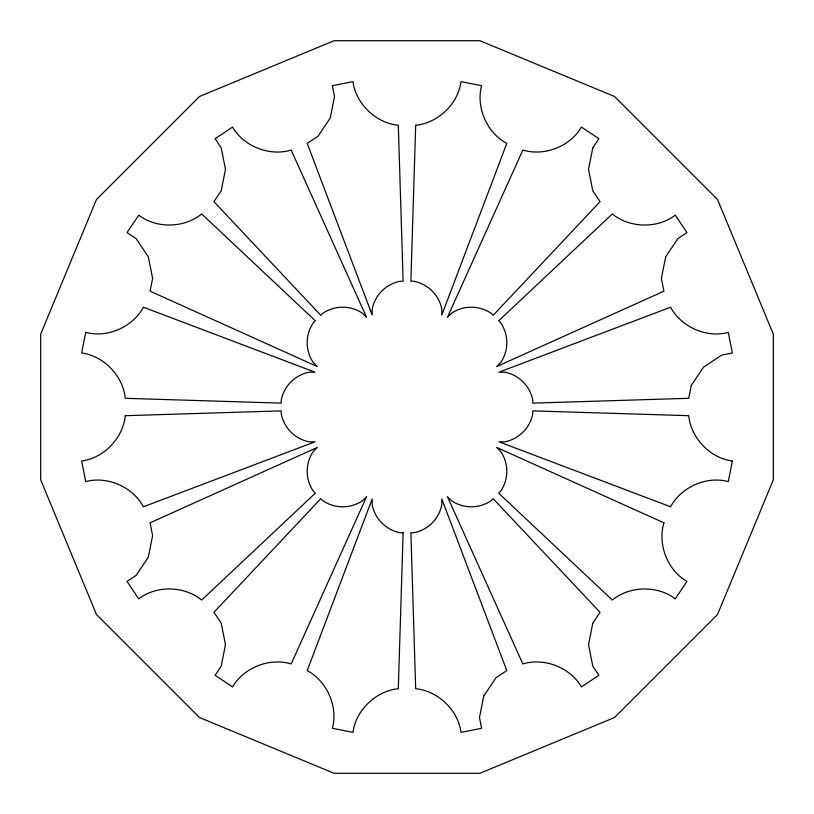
<?xml version="1.0" encoding="UTF-8"?>
<svg xmlns="http://www.w3.org/2000/svg" width="814" height="814" viewBox="0 0 814 814"><rect width="100%" height="100%" fill="white"/><g stroke="black" fill="none" stroke-linecap="round" stroke-linejoin="round"><path stroke-width="1.22" d="M403.123 532.763L398.311 688.705C375.987 690.933 355.86 710.083 352.991 732.376L332.387 728.276C338.268 706.583 326.994 681.186 307.224 670.583L372.191 498.951L372.191 504.873A35.49 35.49 0 0 0 400.081 532.763L403.123 532.763M415.689 125.295L410.877 281.237L413.919 281.237A35.49 35.49 0 0 1 441.809 309.127L441.809 315.049L506.776 143.417C487.006 132.814 475.732 107.417 481.613 85.724L461.009 81.624C458.14 103.917 438.013 123.067 415.689 125.295M85.724 332.387L81.624 352.991C103.917 355.86 123.067 375.987 125.295 398.311L281.237 403.123L281.237 400.081A35.49 35.49 0 0 1 309.127 372.191L315.049 372.191L143.417 307.224C132.814 326.994 107.417 338.268 85.724 332.387M125.295 415.689C123.067 438.013 103.917 458.14 81.624 461.009L85.724 481.613C107.417 475.732 132.814 487.006 143.417 506.776L315.049 441.809L309.127 441.809A35.49 35.49 0 0 1 281.237 413.919L281.237 410.877L125.295 415.689M152.615 278.368L150.071 291.168L317.368 366.595L313.176 362.403A35.49 35.49 0 0 1 313.176 322.975L315.333 320.818L201.668 213.95C184.3 228.164 156.532 228.856 138.736 215.12L127.055 232.58L136.172 238.675L148.341 256.888L152.615 278.368M152.615 535.632L148.341 557.112L136.172 575.325L127.055 581.42L138.736 598.88C156.532 585.144 184.3 585.836 201.668 600.05L315.333 493.182L313.176 491.025A35.49 35.49 0 0 1 313.176 451.597L317.368 447.405L150.071 522.832L152.615 535.632M225.478 169.332L221.205 190.812L213.95 201.668L320.818 315.333L322.975 313.176A35.49 35.49 0 0 1 362.403 313.176L366.595 317.368L291.168 150.071C269.688 156.553 243.773 146.561 232.58 127.055L215.12 138.736L221.205 147.843L225.478 169.332M225.478 644.668L221.205 666.157L215.12 675.264L232.58 686.945C243.773 667.439 269.688 657.447 291.168 663.929L366.595 496.632L362.403 500.824A35.49 35.49 0 0 1 322.975 500.824L320.818 498.667L213.95 612.332L221.205 623.188L225.478 644.668M334.523 96.469L330.25 117.949L318.071 136.172L307.224 143.417L372.191 315.049L372.191 309.127A35.49 35.49 0 0 1 400.081 281.237L403.123 281.237L398.311 125.295C375.987 123.067 355.86 103.917 352.991 81.624L332.387 85.724L334.523 96.469M483.75 696.051L479.477 717.531L481.613 728.276L461.009 732.376C458.14 710.083 438.013 690.933 415.689 688.705L410.877 532.763L413.919 532.763A35.49 35.49 0 0 0 441.809 504.873L441.809 498.951L506.776 670.583L495.93 677.828L483.75 696.051M592.796 147.843L588.522 169.332L592.796 190.812L600.05 201.668L493.182 315.333L491.025 313.176A35.49 35.49 0 0 0 451.597 313.176L447.405 317.368L522.832 150.071C544.312 156.553 570.227 146.561 581.42 127.055L598.88 138.736L592.796 147.843M592.796 623.188L588.522 644.668L592.796 666.157L598.88 675.264L581.42 686.945C570.227 667.439 544.312 657.447 522.832 663.929L447.405 496.632L451.597 500.824A35.49 35.49 0 0 0 491.025 500.824L493.182 498.667L600.05 612.332L592.796 623.188M665.659 256.888L661.385 278.368L663.929 291.168L496.632 366.595L500.824 362.403A35.49 35.49 0 0 0 500.824 322.975L498.667 320.818L612.332 213.95C629.7 228.164 657.468 228.856 675.264 215.12L686.945 232.58L677.828 238.675L665.659 256.888M663.929 522.832C657.447 544.312 667.439 570.227 686.945 581.42L675.264 598.88C657.468 585.144 629.7 585.836 612.332 600.05L498.667 493.182L500.824 491.025A35.49 35.49 0 0 0 500.824 451.597L496.632 447.405L663.929 522.832M691.249 385.51L688.705 398.311L532.763 403.123L532.763 400.081A35.49 35.49 0 0 0 504.873 372.191L498.951 372.191L670.583 307.224C681.186 326.994 706.583 338.268 728.276 332.387L732.376 352.991L721.631 355.128L703.418 367.297L691.249 385.51M732.376 461.009L728.276 481.613C706.583 475.732 681.186 487.006 670.583 506.776L498.951 441.809L504.873 441.809A35.49 35.49 0 0 0 532.763 413.919L532.763 410.877L688.705 415.689C690.933 438.013 710.083 458.14 732.376 461.009M96.469 199.511L40.7 334.137L40.7 479.863L96.469 614.489L199.511 717.531L334.137 773.3L479.863 773.3L614.489 717.531L717.531 614.489L773.3 479.863L773.3 334.137L717.531 199.511L614.489 96.469L479.863 40.7L334.137 40.7L199.511 96.469L96.469 199.511"/></g></svg>
